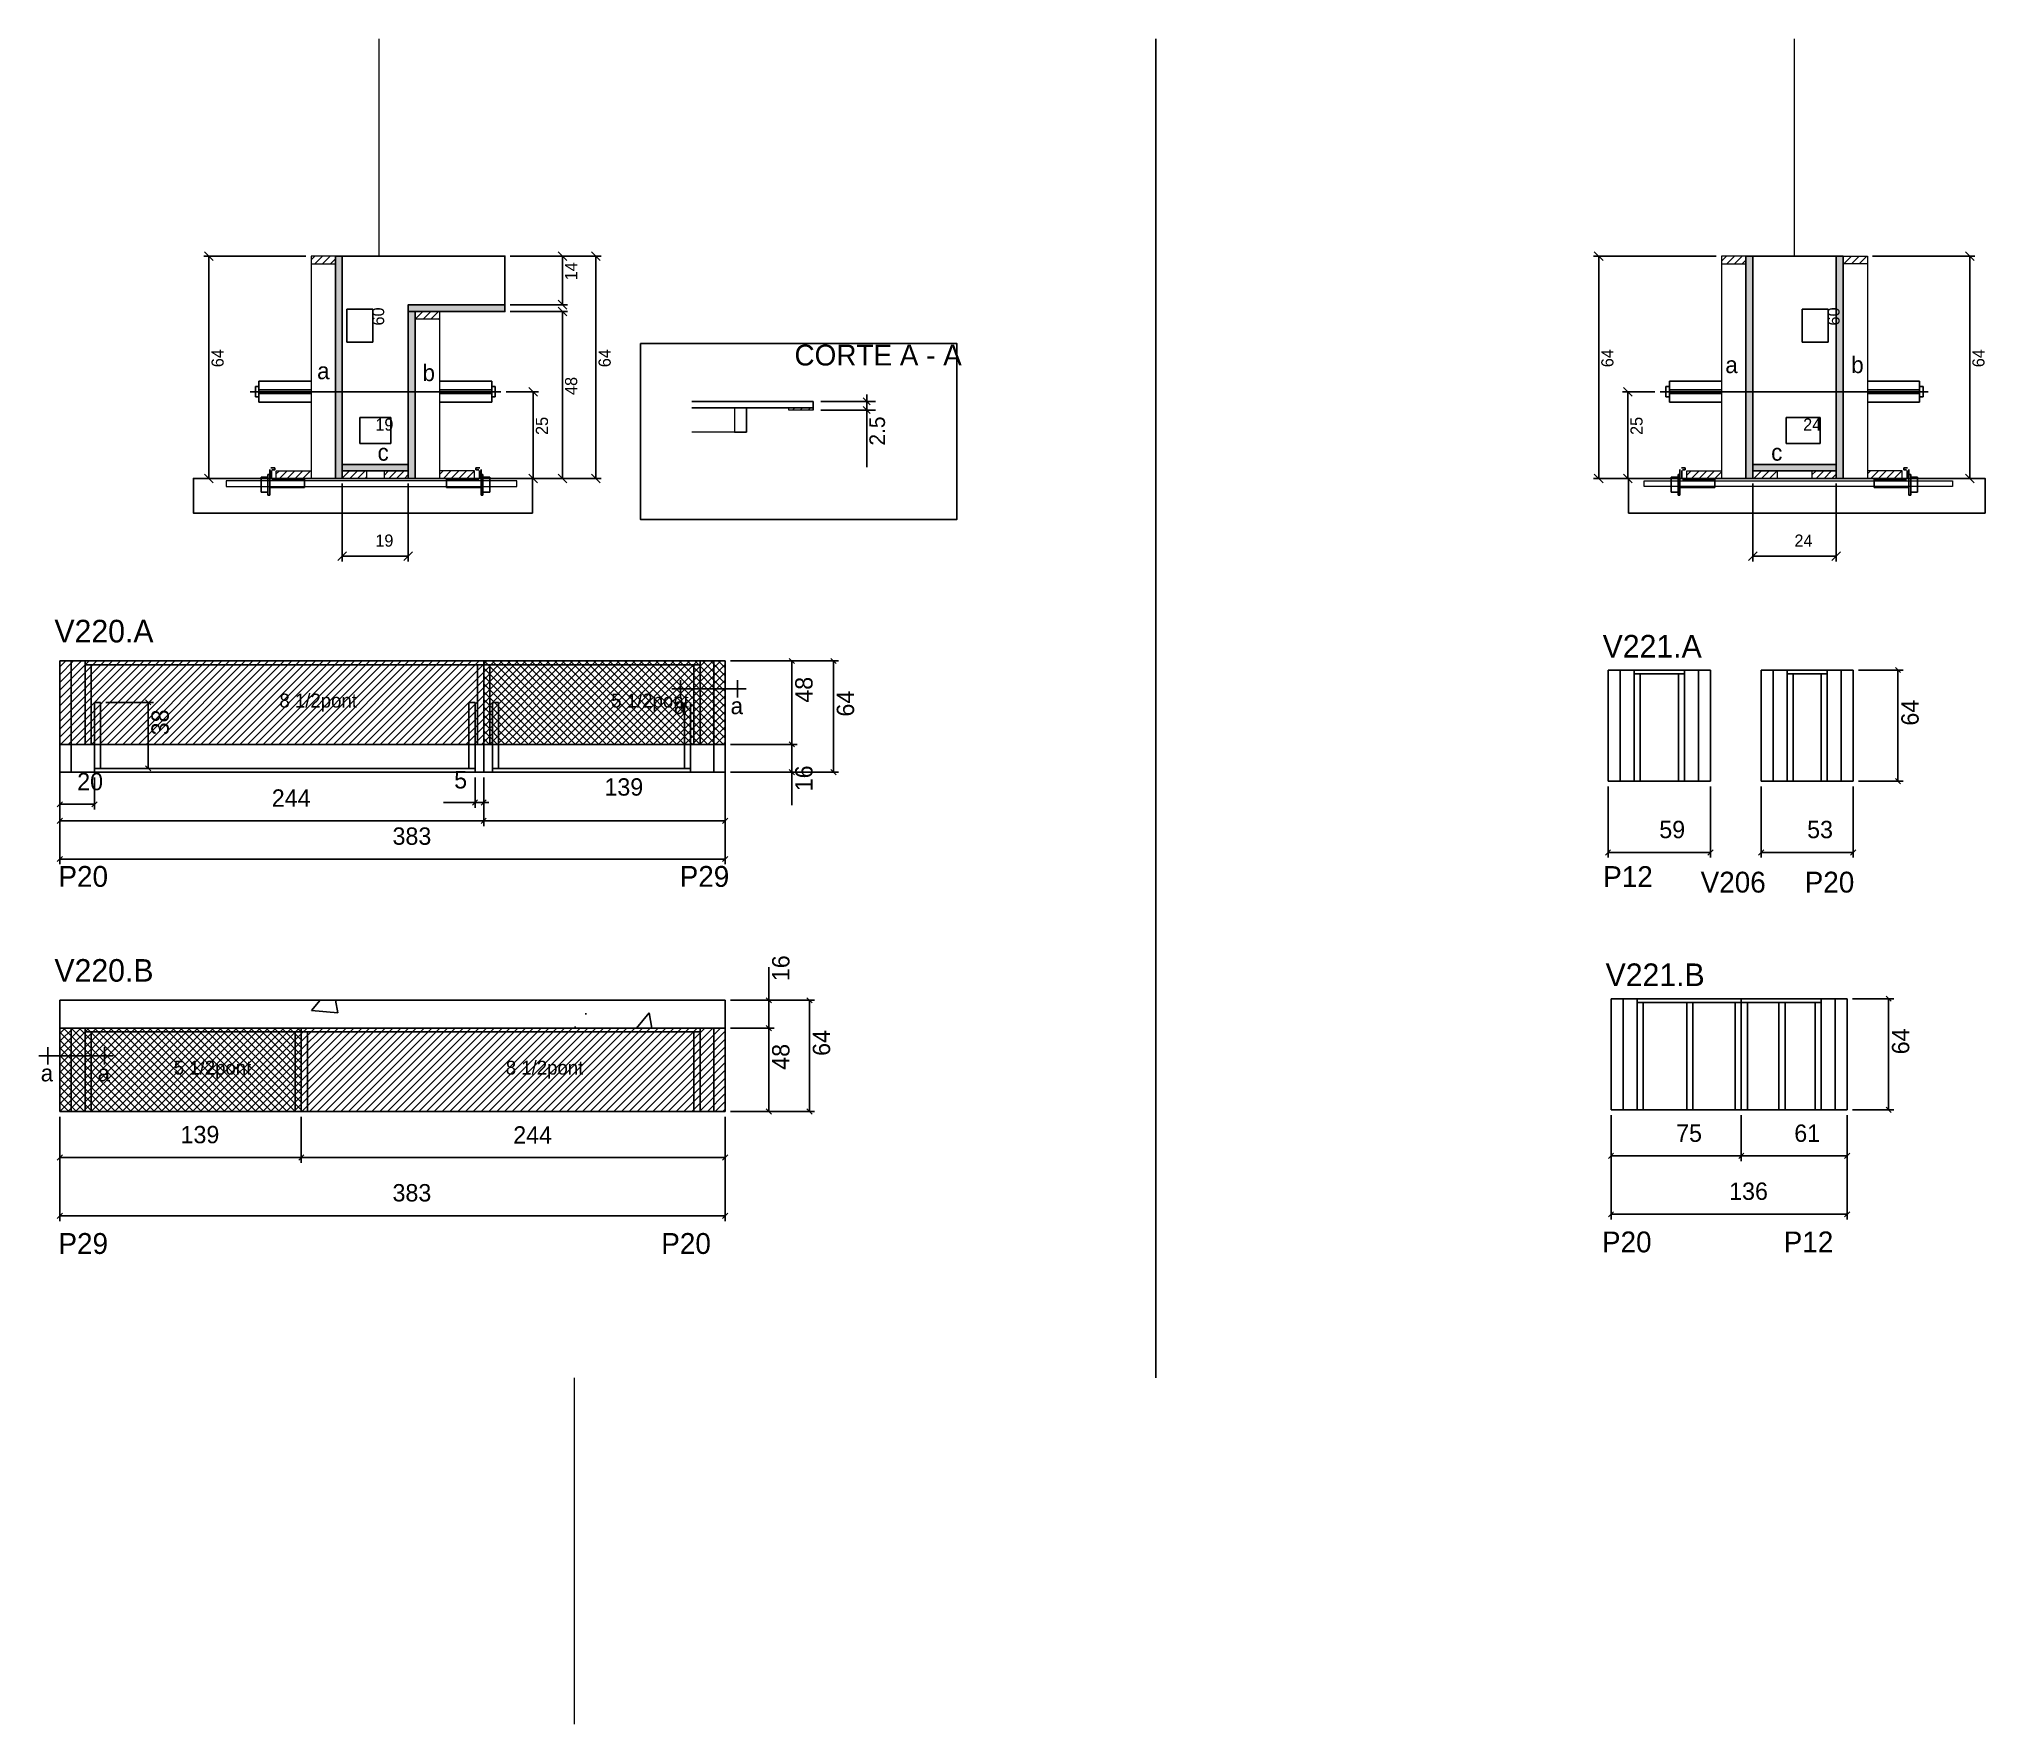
# Model space of a CAD drawing. Header units: metres. Extents: x 6009 to 7129, y 6005 to 6975.
import ezdxf

# ---------------------------------------------------------------- set-up
doc = ezdxf.new("R2010")
doc.units = ezdxf.units.M
for name, color, linetype in [('5', 7, 'Continuous'), ('barrote', 7, 'Continuous'), ('CONCRETO', 7, 'Continuous'), ('COTA', 7, 'Continuous'), ('Cota Seção (2x)', 7, 'Continuous'), ('Cotas', 7, 'Continuous'), ('detalhes', 7, 'Continuous'), ('Hachura', 7, 'Continuous'), ('Madeira', 7, 'Continuous'), ('NOMENCLATURA', 7, 'Continuous'), ('Painéis', 7, 'Continuous'), ('presilha', 7, 'Continuous'), ('REAPROVEITAMENTO', 7, 'Continuous'), ('SARR_2.2x7', 7, 'Continuous'), ('SARR_3.5x7', 7, 'Continuous'), ('SARRAFO DE PRESSAO', 7, 'Continuous'), ('SCO-___-LAJ', 7, 'Continuous'), ('TENSOR', 7, 'Continuous'), ('texto', 7, 'Continuous'), ('TEXTO PILAR', 7, 'Continuous'), ('Texto Seção', 7, 'Continuous')]:
    doc.layers.add(name, color=color, linetype=linetype)

msp = doc.modelspace()

# ---------------------------------------------------------------- hatches: boundary and pattern name
at = {"layer": 'COTA'}
h = msp.add_hatch(dxfattribs=at)
h.set_pattern_fill('AR-CONC')
h.paths.add_polyline_path([(6403.9, 6405.7), (6403.9, 6421.7), (6020.9, 6421.7), (6020.9, 6405.7), (6403.9, 6405.7)])
at = {"layer": 'Hachura'}
h = msp.add_hatch(dxfattribs=at)
h.set_pattern_fill('ANSI31')
h.paths.add_polyline_path([(6179.5, 6845.7), (6179.5, 6850.1), (6165.5, 6850.1), (6165.5, 6845.7), (6179.5, 6845.7)])
h = msp.add_hatch(color=7, dxfattribs=at)
h.dxf.hatch_style = 1
h.paths.add_polyline_path([(6179.5, 6850.1), (6183.5, 6850.1), (6183.5, 6722.1), (6179.5, 6722.1), (6179.5, 6850.1)])
h = msp.add_hatch(dxfattribs=at)
h.set_pattern_fill('ANSI31')
h.paths.add_polyline_path([(6991.4, 6845.7), (6991.4, 6850.1), (6977.4, 6850.1), (6977.4, 6845.7), (6991.4, 6845.7)])
h = msp.add_hatch(color=7, dxfattribs=at)
h.dxf.hatch_style = 1
h.paths.add_polyline_path([(6991.4, 6850.1), (6995.4, 6850.1), (6995.4, 6722.1), (6991.4, 6722.1), (6991.4, 6850.1)])
h = msp.add_hatch(color=7, dxfattribs=at)
h.dxf.hatch_style = 1
h.paths.add_polyline_path([(7047.4, 6850.1), (7043.4, 6850.1), (7043.4, 6722.1), (7047.4, 6722.1), (7047.4, 6850.1)])
h = msp.add_hatch(dxfattribs=at)
h.set_pattern_fill('ANSI31')
h.paths.add_polyline_path([(7047.4, 6845.7), (7047.4, 6850.1), (7061.4, 6850.1), (7061.4, 6845.7), (7047.4, 6845.7)])
h = msp.add_hatch(color=7, dxfattribs=at)
h.dxf.hatch_style = 1
h.paths.add_polyline_path([(6225.5, 6822.1), (6221.5, 6822.1), (6221.5, 6722.1), (6225.5, 6722.1), (6225.5, 6822.1)])
h = msp.add_hatch(color=7, dxfattribs=at)
h.dxf.hatch_style = 1
h.paths.add_polyline_path([(6221.5, 6818.1), (6221.5, 6822.1), (6277.1, 6822.1), (6277.1, 6818.1), (6221.5, 6818.1)])
h = msp.add_hatch(dxfattribs=at)
h.set_pattern_fill('ANSI31')
h.paths.add_polyline_path([(6225.5, 6813.7), (6225.5, 6818.1), (6239.5, 6818.1), (6239.5, 6813.7), (6225.5, 6813.7)])
h = msp.add_hatch(dxfattribs=at)
h.set_pattern_fill('ANSI31')
h.paths.add_polyline_path([(6440.6, 6762.8), (6440.6, 6761.4), (6454.5, 6761.4), (6454.5, 6762.8), (6440.6, 6762.8)])
h = msp.add_hatch(dxfattribs=at)
h.set_pattern_fill('ANSI31')
h.paths.add_polyline_path([(6145.5, 6722.1), (6145.5, 6726.5), (6165.5, 6726.5), (6165.5, 6722.1), (6145.5, 6722.1)])
h = msp.add_hatch(color=7, dxfattribs=at)
h.dxf.hatch_style = 1
h.paths.add_polyline_path([(6183.5, 6726.5), (6183.5, 6730.1), (6221.5, 6730.1), (6221.5, 6726.5), (6183.5, 6726.5)])
h = msp.add_hatch(dxfattribs=at)
h.set_pattern_fill('ANSI31')
h.paths.add_polyline_path([(6183.5, 6722.1), (6183.5, 6726.5), (6197.5, 6726.5), (6197.5, 6722.1), (6183.5, 6722.1)])
h = msp.add_hatch(dxfattribs=at)
h.set_pattern_fill('ANSI31')
h.paths.add_polyline_path([(6221.5, 6722.1), (6221.5, 6726.5), (6207.5, 6726.5), (6207.5, 6722.1), (6221.5, 6722.1)])
h = msp.add_hatch(dxfattribs=at)
h.set_pattern_fill('ANSI31')
h.paths.add_polyline_path([(6259.5, 6722.1), (6259.5, 6726.5), (6239.5, 6726.5), (6239.5, 6722.1), (6259.5, 6722.1)])
h = msp.add_hatch(dxfattribs=at)
h.set_pattern_fill('ANSI31')
h.paths.add_polyline_path([(6957.4, 6722.1), (6957.4, 6726.5), (6977.4, 6726.5), (6977.4, 6722.1), (6957.4, 6722.1)])
h = msp.add_hatch(color=7, dxfattribs=at)
h.dxf.hatch_style = 1
h.paths.add_polyline_path([(7043.4, 6726.5), (7043.4, 6730.1), (6995.4, 6730.1), (6995.4, 6726.5), (7043.4, 6726.5)])
h = msp.add_hatch(dxfattribs=at)
h.set_pattern_fill('ANSI31')
h.paths.add_polyline_path([(6995.4, 6722.1), (6995.4, 6726.5), (7009.4, 6726.5), (7009.4, 6722.1), (6995.4, 6722.1)])
h = msp.add_hatch(dxfattribs=at)
h.set_pattern_fill('ANSI31')
h.paths.add_polyline_path([(7043.4, 6722.1), (7043.4, 6726.5), (7029.4, 6726.5), (7029.4, 6722.1), (7043.4, 6722.1)])
h = msp.add_hatch(dxfattribs=at)
h.set_pattern_fill('ANSI31')
h.paths.add_polyline_path([(7081.4, 6722.1), (7081.4, 6726.5), (7061.4, 6726.5), (7061.4, 6722.1), (7081.4, 6722.1)])
at = {"layer": 'REAPROVEITAMENTO'}
h = msp.add_hatch(dxfattribs=at)
h.set_pattern_fill('ANSI31')
h.paths.add_polyline_path([(6264.9, 6617), (6020.9, 6617), (6020.9, 6569), (6264.9, 6569), (6264.9, 6617)])
h = msp.add_hatch(dxfattribs=at)
h.set_pattern_fill('ANSI37')
h.paths.add_polyline_path([(6403.9, 6617), (6264.9, 6617), (6264.9, 6569), (6403.9, 6569), (6403.9, 6617)])
h = msp.add_hatch(dxfattribs=at)
h.set_pattern_fill('ANSI37')
h.paths.add_polyline_path([(6020.9, 6357.7), (6159.9, 6357.7), (6159.9, 6405.7), (6020.9, 6405.7), (6020.9, 6357.7)])
h = msp.add_hatch(dxfattribs=at)
h.set_pattern_fill('ANSI31')
h.paths.add_polyline_path([(6159.9, 6357.7), (6403.9, 6357.7), (6403.9, 6405.7), (6159.9, 6405.7), (6159.9, 6357.7), (6159.9, 6357.7)])

# ---------------------------------------------------------------- linework, layer by layer
at = {"color": 7, "lineweight": 25}
for p, q in [((6135.5, 6778), (6135.5, 6766)), ((6135.5, 6778), (6165.5, 6778)), ((6269.5, 6778), (6239.5, 6778)), ((6269.5, 6778), (6269.5, 6766)), ((6947.4, 6778), (6947.4, 6766)), ((6947.4, 6778), (6977.4, 6778)), ((7091.4, 6778), (7061.4, 6778)), ((7091.4, 6778), (7091.4, 6766)), ((6133.5, 6775), (6133.5, 6769)), ((6135.5, 6775), (6133.5, 6775)), ((6135.5, 6769), (6133.5, 6769)), ((6165.5, 6773), (6135.5, 6773)), ((6165.5, 6771), (6135.5, 6771)), ((6239.5, 6773), (6269.5, 6773)), ((6239.5, 6771), (6269.5, 6771)), ((6271.5, 6775), (6269.5, 6775)), ((6269.5, 6769), (6271.5, 6769)), ((6271.5, 6775), (6271.5, 6769)), ((6945.4, 6775), (6945.4, 6769)), ((6945.4, 6775), (6947.4, 6775)), ((6947.4, 6769), (6945.4, 6769)), ((6977.4, 6773), (6947.4, 6773)), ((6977.4, 6771), (6947.4, 6771)), ((7061.4, 6773), (7091.4, 6773)), ((7061.4, 6771), (7091.4, 6771)), ((7091.4, 6775), (7093.4, 6775)), ((7091.4, 6769), (7093.4, 6769)), ((7093.4, 6775), (7093.4, 6769)), ((6135.5, 6766), (6165.5, 6766)), ((6269.5, 6766), (6239.5, 6766)), ((6947.4, 6766), (6977.4, 6766)), ((7091.4, 6766), (7061.4, 6766))]:
    msp.add_line(p, q, dxfattribs=at)
at = {"layer": 'barrote', "color": 251, "lineweight": 25}
for points in [[(6293, 6702.1), (6097.8, 6702.1), (6097.8, 6722.1), (6293, 6722.1)], [(6923.9, 6702.1), (7129.1, 6702.1), (7129.1, 6722.1), (6923.9, 6722.1)]]:
    msp.add_lwpolyline(points, close=True, dxfattribs=at)
at = {"layer": 'CONCRETO', "color": 251, "lineweight": 25}
for points in [[(6277.1, 6822.1), (6277.1, 6850.1), (6183.5, 6850.1), (6183.5, 6822.1), (6183.5, 6822.1), (6183.5, 6730.1), (6221.5, 6730.1), (6221.5, 6822.1)], [(6995.4, 6850.1), (6995.4, 6850.1), (7043.4, 6850.1), (7043.4, 6822.1), (7043.4, 6822.1), (7043.4, 6730.1), (6995.4, 6730.1), (6995.4, 6850.1)]]:
    msp.add_lwpolyline(points, close=True, dxfattribs=at)
at = {"layer": 'COTA', "color": 241, "lineweight": 25}
for p, q in [((6651.7, 6975.1), (6651.7, 6204.3)), ((6020.9, 6405.7), (6020.9, 6421.7)), ((6020.9, 6421.7), (6403.9, 6421.7)), ((6403.9, 6421.7), (6403.9, 6405.7))]:
    msp.add_line(p, q, dxfattribs=at)
at = {"layer": 'COTA', "color": 4, "lineweight": 25}
for p, q in [((6162.5, 6850.1), (6103.7, 6850.1)), ((6106.7, 6722.1), (6106.7, 6850.1)), ((6280.1, 6850.1), (6332.5, 6850.1)), ((6280.1, 6850.1), (6313.2, 6850.1)), ((6310.2, 6850.1), (6310.2, 6822.1)), ((6329.5, 6722.1), (6329.5, 6850.1)), ((6974.4, 6850.1), (6903.7, 6850.1)), ((6906.7, 6850.1), (6906.7, 6722.1)), ((7064.4, 6850.1), (7123.3, 6850.1)), ((7120.3, 6722.1), (7120.3, 6850.1)), ((6280.1, 6822.1), (6313.2, 6822.1)), ((6280.1, 6818.1), (6313.2, 6818.1)), ((6310.2, 6818.1), (6310.2, 6722.1)), ((6277.8, 6772), (6296.4, 6772)), ((6293.4, 6772), (6293.4, 6722.1)), ((6459, 6766.4), (6490.4, 6766.4)), ((6485.4, 6766.4), (6485.4, 6770.4)), ((6485.4, 6766.4), (6485.4, 6761.4)), ((6939.1, 6772), (6920.5, 6772)), ((6923.5, 6772), (6923.5, 6722.1)), ((6459, 6761.4), (6490.4, 6761.4)), ((6485.4, 6761.4), (6485.4, 6728.6)), ((6146.9, 6722.1), (6103.7, 6722.1)), ((6258.1, 6722.1), (6332.5, 6722.1)), ((6258.1, 6722.1), (6313.2, 6722.1)), ((6277.8, 6722.1), (6296.4, 6722.1)), ((6958.8, 6722.1), (6903.7, 6722.1)), ((6939.1, 6722.1), (6920.5, 6722.1)), ((7080, 6722.1), (7123.3, 6722.1)), ((6183.5, 6719.1), (6183.5, 6674.3)), ((6221.5, 6719.1), (6221.5, 6674.3)), ((6995.4, 6719.1), (6995.4, 6674.3)), ((7043.4, 6719.1), (7043.4, 6674.3)), ((6221.5, 6677.3), (6183.5, 6677.3)), ((6995.4, 6677.3), (7043.4, 6677.3)), ((6020.9, 6566), (6020.9, 6522)), ((6020.9, 6566), (6020.9, 6500)), ((6403.9, 6566), (6403.9, 6522)), ((6403.9, 6566), (6403.9, 6500)), ((6264.9, 6550), (6264.9, 6522)), ((6264.9, 6550), (6264.9, 6522)), ((6912.1, 6544.8), (6912.1, 6503.8)), ((6971.1, 6544.8), (6971.1, 6503.8)), ((7000.2, 6544.8), (7000.2, 6503.8)), ((7053.2, 6544.8), (7053.2, 6503.8)), ((6020.9, 6525), (6264.9, 6525)), ((6264.9, 6525), (6403.9, 6525)), ((6020.9, 6503), (6403.9, 6503)), ((6912.1, 6506.8), (6971.1, 6506.8)), ((7000.2, 6506.8), (7053.2, 6506.8)), ((6020.9, 6354.7), (6020.9, 6328.2)), ((6020.9, 6354.7), (6020.9, 6294.6)), ((6159.9, 6354.7), (6159.9, 6328.2)), ((6159.9, 6354.7), (6159.9, 6328.2)), ((6403.9, 6354.7), (6403.9, 6328.2)), ((6403.9, 6354.7), (6403.9, 6294.6)), ((6913.8, 6355.6), (6913.8, 6295.5)), ((7049.8, 6355.6), (7049.8, 6295.5)), ((6159.9, 6331.2), (6020.9, 6331.2)), ((6403.9, 6331.2), (6159.9, 6331.2)), ((6403.9, 6297.6), (6020.9, 6297.6)), ((7049.8, 6298.5), (6913.8, 6298.5))]:
    msp.add_line(p, q, dxfattribs=at)
at = {"layer": 'COTA', "color": 0, "lineweight": 25}
for p, q in [((6022.4, 6526.5), (6019.4, 6523.5)), ((6263.4, 6523.5), (6266.4, 6526.5)), ((6266.4, 6526.5), (6263.4, 6523.5)), ((6402.4, 6523.5), (6405.4, 6526.5)), ((6022.4, 6504.5), (6019.4, 6501.5)), ((6402.4, 6501.5), (6405.4, 6504.5)), ((6913.6, 6508.3), (6910.6, 6505.3)), ((6969.6, 6505.3), (6972.6, 6508.3)), ((7001.7, 6508.3), (6998.7, 6505.3)), ((7051.7, 6505.3), (7054.7, 6508.3)), ((6022.4, 6332.7), (6019.4, 6329.7)), ((6161.4, 6332.7), (6158.4, 6329.7)), ((6158.4, 6329.7), (6161.4, 6332.7)), ((6402.4, 6329.7), (6405.4, 6332.7)), ((6022.4, 6299.1), (6019.4, 6296.1)), ((6402.4, 6296.1), (6405.4, 6299.1)), ((6915.3, 6300), (6912.3, 6297)), ((7048.3, 6297), (7051.3, 6300))]:
    msp.add_line(p, q, dxfattribs=at)
for points in [[(6109.2, 6847.6), (6104.2, 6852.6)], [(6312.7, 6847.6), (6307.7, 6852.6)], [(6332, 6847.6), (6327, 6852.6)], [(6909.2, 6847.6), (6904.2, 6852.6)], [(7122.8, 6847.6), (7117.8, 6852.6)], [(6307.7, 6824.6), (6312.7, 6819.6)], [(6312.7, 6815.6), (6307.7, 6820.6)], [(6295.9, 6769.5), (6290.9, 6774.5)], [(6483.4, 6768.4), (6487.4, 6764.4)], [(6926, 6769.5), (6921, 6774.5)], [(6487.4, 6759.4), (6483.4, 6763.4)], [(6104.2, 6724.6), (6109.2, 6719.6)], [(6290.9, 6724.6), (6295.9, 6719.6)], [(6307.7, 6724.6), (6312.7, 6719.6)], [(6327, 6724.6), (6332, 6719.6)], [(6904.2, 6724.6), (6909.2, 6719.6)], [(6921, 6724.6), (6926, 6719.6)], [(7117.8, 6724.6), (7122.8, 6719.6)], [(6186, 6679.8), (6181, 6674.8)], [(6219, 6674.8), (6224, 6679.8)], [(6997.9, 6679.8), (6992.9, 6674.8)], [(7040.9, 6674.8), (7045.9, 6679.8)]]:
    msp.add_lwpolyline(points, dxfattribs=at)
at = {"layer": 'Cota Seção (2x)', "color": 180, "lineweight": 25}
for p, q in [((6201.1, 6819.6), (6186.1, 6819.6)), ((6186.1, 6819.6), (6186.1, 6800.6)), ((6201.1, 6800.6), (6201.1, 6819.6)), ((7038.9, 6819.6), (7023.9, 6819.6)), ((7023.9, 6819.6), (7023.9, 6800.6)), ((7038.9, 6800.6), (7038.9, 6819.6)), ((6186.1, 6800.6), (6201.1, 6800.6)), ((7023.9, 6800.6), (7038.9, 6800.6)), ((6211.5, 6757.1), (6193.5, 6757.1)), ((6193.5, 6757.1), (6193.5, 6742.1)), ((6211.5, 6742.1), (6211.5, 6757.1)), ((7034.2, 6757.1), (7014.6, 6757.1)), ((7014.6, 6757.1), (7014.6, 6742.1)), ((7034.2, 6742.1), (7034.2, 6757.1)), ((6193.5, 6742.1), (6211.5, 6742.1)), ((7014.6, 6742.1), (7034.2, 6742.1))]:
    msp.add_line(p, q, dxfattribs=at)
at = {"layer": 'Cotas', "color": 1, "lineweight": 25}
msp.add_lwpolyline([(6355.2, 6799.8), (6537.2, 6799.8), (6537.2, 6698.4), (6355.2, 6698.4)], close=True, dxfattribs=at)
at = {"layer": 'Madeira', "color": 126, "lineweight": 18}
for points in [[(6179.5, 6845.7), (6179.5, 6850.1), (6165.5, 6850.1), (6165.5, 6845.7)], [(6179.5, 6850.1), (6165.5, 6850.1), (6165.5, 6722.1), (6179.5, 6722.1)], [(6991.4, 6845.7), (6991.4, 6850.1), (6977.4, 6850.1), (6977.4, 6845.7)], [(6991.4, 6850.1), (6977.4, 6850.1), (6977.4, 6722.1), (6991.4, 6722.1)], [(7047.4, 6845.7), (7047.4, 6850.1), (7061.4, 6850.1), (7061.4, 6845.7)], [(7047.4, 6850.1), (7061.4, 6850.1), (7061.4, 6722.1), (7047.4, 6722.1)], [(6225.5, 6813.7), (6225.5, 6818.1), (6239.5, 6818.1), (6239.5, 6813.7)], [(6225.5, 6818.1), (6239.5, 6818.1), (6239.5, 6722.1), (6225.5, 6722.1)], [(6416.2, 6748.8), (6416.2, 6762.8), (6409.2, 6762.8), (6409.2, 6748.8)], [(6440.6, 6762.8), (6454.5, 6762.8), (6454.5, 6761.4), (6440.6, 6761.4)], [(6145.5, 6722.1), (6145.5, 6726.5), (6165.5, 6726.5), (6165.5, 6722.1)], [(6183.5, 6722.1), (6183.5, 6726.5), (6197.5, 6726.5), (6197.5, 6722.1)], [(6221.5, 6722.1), (6221.5, 6726.5), (6207.5, 6726.5), (6207.5, 6722.1)], [(6259.5, 6722.1), (6259.5, 6726.5), (6239.5, 6726.5), (6239.5, 6722.1)], [(6957.4, 6722.1), (6957.4, 6726.5), (6977.4, 6726.5), (6977.4, 6722.1)], [(6995.4, 6722.1), (6995.4, 6726.5), (7009.4, 6726.5), (7009.4, 6722.1)], [(7043.4, 6722.1), (7043.4, 6726.5), (7029.4, 6726.5), (7029.4, 6722.1)], [(7081.4, 6722.1), (7081.4, 6726.5), (7061.4, 6726.5), (7061.4, 6722.1)]]:
    msp.add_lwpolyline(points, close=True, dxfattribs=at)
msp.add_lwpolyline([(6416.2, 6762.8), (6416.2, 6748.8), (6384.7, 6748.8)], dxfattribs=at)
at = {"layer": 'NOMENCLATURA', "color": 7, "lineweight": 25}
for p, q in [((6373.2, 6601), (6416, 6601)), ((6378.2, 6606), (6378.2, 6596)), ((6411, 6606), (6411, 6596)), ((6051.6, 6389.7), (6008.9, 6389.7)), ((6013.9, 6394.7), (6013.9, 6384.7)), ((6046.6, 6394.7), (6046.6, 6384.7))]:
    msp.add_line(p, q, dxfattribs=at)
at = {"layer": 'Painéis', "color": 200, "lineweight": 25}
for p, q in [((6454.5, 6766.4), (6384.7, 6766.4)), ((6454.5, 6766.4), (6454.5, 6761.4)), ((6454.5, 6762.8), (6384.7, 6762.8)), ((6020.9, 6617), (6403.9, 6617)), ((6020.9, 6569), (6020.9, 6617)), ((6264.9, 6569), (6264.9, 6617)), ((6403.9, 6569), (6403.9, 6617)), ((6912.1, 6611.8), (6971.1, 6611.8)), ((6912.1, 6547.8), (6912.1, 6611.8)), ((6971.1, 6547.8), (6971.1, 6611.8)), ((7000.2, 6611.8), (7053.2, 6611.8)), ((7000.2, 6547.8), (7000.2, 6611.8)), ((7053.2, 6547.8), (7053.2, 6611.8)), ((6020.9, 6569), (6403.9, 6569)), ((6020.9, 6553), (6020.9, 6569)), ((6264.9, 6569), (6264.9, 6553)), ((6403.9, 6569), (6403.9, 6553)), ((6020.9, 6553), (6403.9, 6553)), ((6912.1, 6547.8), (6971.1, 6547.8)), ((7000.2, 6547.8), (7053.2, 6547.8)), ((7049.8, 6422.6), (6913.8, 6422.6)), ((6913.8, 6358.6), (6913.8, 6422.6)), ((6988.8, 6358.6), (6988.8, 6422.6)), ((7049.8, 6358.6), (7049.8, 6422.6)), ((6403.9, 6405.7), (6020.9, 6405.7)), ((6020.9, 6357.7), (6020.9, 6405.7)), ((6159.9, 6357.7), (6159.9, 6405.7)), ((6403.9, 6357.7), (6403.9, 6405.7)), ((6403.9, 6357.7), (6020.9, 6357.7)), ((7049.8, 6358.6), (6913.8, 6358.6))]:
    msp.add_line(p, q, dxfattribs=at)
at = {"layer": 'Painéis', "color": 4, "lineweight": 25}
for p, q in [((6406.9, 6617), (6445.3, 6617)), ((6406.9, 6617), (6469.2, 6617)), ((6442.3, 6569), (6442.3, 6617)), ((6466.2, 6617), (6466.2, 6553)), ((7056.2, 6611.8), (7082, 6611.8)), ((7079, 6547.8), (7079, 6611.8)), ((6047.4, 6593.2), (6074.8, 6593.2)), ((6071.8, 6593.2), (6071.8, 6555.2)), ((6406.9, 6569), (6445.3, 6569)), ((6406.9, 6569), (6445.3, 6569)), ((6442.3, 6569), (6442.3, 6553)), ((6047.4, 6555.2), (6074.8, 6555.2)), ((6020.9, 6550), (6020.9, 6531.5)), ((6040.9, 6550), (6040.9, 6531.5)), ((6259.9, 6550), (6259.9, 6532.5)), ((6264.9, 6550), (6264.9, 6532.5)), ((6406.9, 6553), (6445.3, 6553)), ((6406.9, 6553), (6469.2, 6553)), ((6442.3, 6553), (6442.3, 6534)), ((7056.2, 6547.8), (7082, 6547.8)), ((6020.9, 6534.5), (6040.9, 6534.5)), ((6259.9, 6535.5), (6241.8, 6535.5)), ((6264.9, 6535.5), (6259.9, 6535.5)), ((6264.9, 6535.5), (6267.9, 6535.5)), ((6429, 6421.7), (6429, 6440.7)), ((6406.9, 6421.7), (6432, 6421.7)), ((6406.9, 6421.7), (6455.4, 6421.7)), ((6429, 6405.7), (6429, 6421.7)), ((6452.4, 6421.7), (6452.4, 6357.7)), ((7052.8, 6422.6), (7076.6, 6422.6)), ((7073.6, 6422.6), (7073.6, 6358.6)), ((6406.9, 6405.7), (6432, 6405.7)), ((6406.9, 6405.7), (6432, 6405.7)), ((6429, 6405.7), (6429, 6357.7)), ((6406.9, 6357.7), (6432, 6357.7)), ((6406.9, 6357.7), (6455.4, 6357.7)), ((6913.8, 6355.6), (6913.8, 6329.1)), ((6988.8, 6355.6), (6988.8, 6329.1)), ((6988.8, 6355.6), (6988.8, 6329.1)), ((7049.8, 6355.6), (7049.8, 6329.1)), ((7052.8, 6358.6), (7076.6, 6358.6)), ((6913.8, 6332.1), (6988.8, 6332.1)), ((6988.8, 6332.1), (7049.8, 6332.1))]:
    msp.add_line(p, q, dxfattribs=at)
at = {"layer": 'Painéis', "color": 0, "lineweight": 25}
for p, q in [((6443.8, 6615.5), (6440.8, 6618.5)), ((6467.7, 6615.5), (6464.7, 6618.5)), ((7080.5, 6610.3), (7077.5, 6613.3)), ((6073.3, 6591.7), (6070.3, 6594.7)), ((6440.8, 6570.5), (6443.8, 6567.5)), ((6443.8, 6567.5), (6440.8, 6570.5)), ((6070.3, 6556.7), (6073.3, 6553.7)), ((6440.8, 6554.5), (6443.8, 6551.5)), ((6464.7, 6554.5), (6467.7, 6551.5)), ((7077.5, 6549.3), (7080.5, 6546.3)), ((6022.4, 6536), (6019.4, 6533)), ((6039.4, 6533), (6042.4, 6536)), ((6258.4, 6534), (6261.4, 6537)), ((6266.4, 6537), (6263.4, 6534)), ((6430.5, 6420.2), (6427.5, 6423.2)), ((6453.9, 6420.2), (6450.9, 6423.2)), ((7075.1, 6421.1), (7072.1, 6424.1)), ((6430.5, 6404.2), (6427.5, 6407.2)), ((6427.5, 6407.2), (6430.5, 6404.2)), ((6427.5, 6359.2), (6430.5, 6356.2)), ((6450.9, 6359.2), (6453.9, 6356.2)), ((7072.1, 6360.1), (7075.1, 6357.1)), ((6915.3, 6333.6), (6912.3, 6330.6)), ((6987.3, 6330.6), (6990.3, 6333.6)), ((6990.3, 6333.6), (6987.3, 6330.6)), ((7048.3, 6330.6), (7051.3, 6333.6))]:
    msp.add_line(p, q, dxfattribs=at)
at = {"layer": 'Painéis', "color": 200, "lineweight": 25}
for points in [[(6179.5, 6850.1), (6183.5, 6850.1), (6183.5, 6722.1), (6179.5, 6722.1)], [(6991.4, 6850.1), (6995.4, 6850.1), (6995.4, 6722.1), (6991.4, 6722.1)], [(7047.4, 6850.1), (7043.4, 6850.1), (7043.4, 6722.1), (7047.4, 6722.1)], [(6221.5, 6818.1), (6221.5, 6822.1), (6277.1, 6822.1), (6277.1, 6818.1)], [(6225.5, 6818.1), (6221.5, 6818.1), (6221.5, 6722.1), (6225.5, 6722.1)], [(6183.5, 6726.5), (6183.5, 6730.1), (6221.5, 6730.1), (6221.5, 6726.5)], [(7043.4, 6726.5), (7043.4, 6730.1), (6995.4, 6730.1), (6995.4, 6726.5)]]:
    msp.add_lwpolyline(points, close=True, dxfattribs=at)
at = {"layer": 'presilha', "color": 1, "lineweight": 25}
for p, q in [((6136.7, 6722.8), (6140.7, 6722.8)), ((6136.7, 6722.8), (6136.7, 6714.1)), ((6140.7, 6724.4), (6141.7, 6724.4)), ((6140.7, 6712.4), (6140.7, 6724.4)), ((6140.7, 6722.8), (6140.7, 6714.1)), ((6141.7, 6721.2), (6141.7, 6727.3)), ((6141.7, 6724.4), (6141.7, 6712.4)), ((6144.7, 6728.1), (6142.4, 6728.1)), ((6142.7, 6721.8), (6142.7, 6726.7)), ((6144.7, 6727.1), (6143, 6727.1)), ((6144.7, 6728.1), (6144.7, 6727.1)), ((6260.4, 6728.1), (6260.4, 6727.1)), ((6260.4, 6728.1), (6262.6, 6728.1)), ((6260.4, 6727.1), (6262, 6727.1)), ((6262.4, 6721.8), (6262.4, 6726.7)), ((6263.4, 6721.2), (6263.4, 6727.3)), ((6264.4, 6724.4), (6263.4, 6724.4)), ((6263.4, 6724.4), (6263.4, 6712.4)), ((6264.4, 6712.4), (6264.4, 6724.4)), ((6268.4, 6722.8), (6264.4, 6722.8)), ((6264.4, 6722.8), (6264.4, 6714.1)), ((6268.4, 6722.8), (6268.4, 6714.1)), ((6948.5, 6722.8), (6952.5, 6722.8)), ((6948.5, 6722.8), (6948.5, 6714.1)), ((6952.5, 6724.4), (6953.5, 6724.4)), ((6952.5, 6712.4), (6952.5, 6724.4)), ((6952.5, 6722.8), (6952.5, 6714.1)), ((6953.5, 6721.2), (6953.5, 6727.3)), ((6953.5, 6724.4), (6953.5, 6712.4)), ((6956.5, 6728.1), (6954.3, 6728.1)), ((6954.5, 6721.8), (6954.5, 6726.7)), ((6956.5, 6727.1), (6954.9, 6727.1)), ((6956.5, 6728.1), (6956.5, 6727.1)), ((7082.3, 6728.1), (7082.3, 6727.1)), ((7082.3, 6728.1), (7084.5, 6728.1)), ((7082.3, 6727.1), (7083.9, 6727.1)), ((7084.3, 6721.8), (7084.3, 6726.7)), ((7085.3, 6721.2), (7085.3, 6727.3)), ((7086.3, 6724.4), (7085.3, 6724.4)), ((7085.3, 6724.4), (7085.3, 6712.4)), ((7086.3, 6712.4), (7086.3, 6724.4)), ((7090.3, 6722.8), (7086.3, 6722.8)), ((7086.3, 6722.8), (7086.3, 6714.1)), ((7090.3, 6722.8), (7090.3, 6714.1)), ((6140.7, 6714.1), (6136.7, 6714.1)), ((6141.7, 6712.4), (6140.7, 6712.4)), ((6161.7, 6716.8), (6141.7, 6716.8)), ((6161.7, 6721.4), (6143, 6721.4)), ((6161.7, 6721.4), (6161.7, 6716.8)), ((6243.4, 6721.4), (6243.4, 6716.8)), ((6243.4, 6721.4), (6262, 6721.4)), ((6243.4, 6716.8), (6263.4, 6716.8)), ((6263.4, 6712.4), (6264.4, 6712.4)), ((6264.4, 6714.1), (6268.4, 6714.1)), ((6952.5, 6714.1), (6948.5, 6714.1)), ((6953.5, 6712.4), (6952.5, 6712.4)), ((6973.5, 6716.8), (6953.5, 6716.8)), ((6973.5, 6721.4), (6954.9, 6721.4)), ((6973.5, 6721.4), (6973.5, 6716.8)), ((7065.3, 6721.4), (7065.3, 6716.8)), ((7065.3, 6721.4), (7083.9, 6721.4)), ((7065.3, 6716.8), (7085.3, 6716.8)), ((7085.3, 6712.4), (7086.3, 6712.4)), ((7086.3, 6714.1), (7090.3, 6714.1))]:
    msp.add_line(p, q, dxfattribs=at)
at = {"layer": 'SARR_2.2x7', "color": 40, "lineweight": 25}
for p, q in [((6027.5, 6569), (6027.5, 6617)), ((6035.5, 6614.8), (6264.9, 6614.8)), ((6264.9, 6614.8), (6389.4, 6614.8)), ((6397.4, 6569), (6397.4, 6617)), ((6919.1, 6547.8), (6919.1, 6611.8)), ((6927.1, 6609.6), (6956.1, 6609.6)), ((6964.1, 6547.8), (6964.1, 6611.8)), ((7007.2, 6547.8), (7007.2, 6611.8)), ((7015.2, 6609.6), (7038.2, 6609.6)), ((7046.2, 6547.8), (7046.2, 6611.8)), ((6027.5, 6569), (6027.5, 6553)), ((6397.4, 6569), (6397.4, 6553)), ((6040.9, 6555.2), (6259.9, 6555.2)), ((6383.9, 6555.2), (6269.9, 6555.2)), ((6920.8, 6358.6), (6920.8, 6422.6)), ((6988.8, 6420.4), (6928.8, 6420.4)), ((7034.8, 6420.4), (6988.8, 6420.4)), ((7042.8, 6358.6), (7042.8, 6422.6)), ((6027.5, 6357.7), (6027.5, 6405.7)), ((6159.9, 6403.5), (6035.5, 6403.5)), ((6389.4, 6403.5), (6159.9, 6403.5)), ((6397.4, 6357.7), (6397.4, 6405.7))]:
    msp.add_line(p, q, dxfattribs=at)
at = {"layer": 'SARR_3.5x7', "color": 81, "lineweight": 25}
for p, q in [((6035.5, 6617), (6035.5, 6569)), ((6039, 6614.8), (6039, 6569)), ((6261.4, 6614.8), (6261.4, 6569)), ((6264.9, 6614.8), (6264.9, 6569)), ((6268.4, 6614.8), (6268.4, 6569)), ((6385.9, 6614.8), (6385.9, 6569)), ((6389.4, 6617), (6389.4, 6569)), ((6927.1, 6611.8), (6927.1, 6547.8)), ((6930.6, 6609.6), (6930.6, 6547.8)), ((6952.6, 6609.6), (6952.6, 6547.8)), ((6956.1, 6611.8), (6956.1, 6547.8)), ((7015.2, 6611.8), (7015.2, 6547.8)), ((7018.7, 6609.6), (7018.7, 6547.8)), ((7034.7, 6609.6), (7034.7, 6547.8)), ((7038.2, 6611.8), (7038.2, 6547.8)), ((6040.9, 6593.2), (6040.9, 6553)), ((6044.4, 6593.2), (6040.9, 6593.2)), ((6044.4, 6593.2), (6044.4, 6555.2)), ((6256.4, 6593.2), (6256.4, 6555.2)), ((6256.4, 6593.2), (6259.9, 6593.2)), ((6259.9, 6593.2), (6259.9, 6553)), ((6269.9, 6593.2), (6269.9, 6553)), ((6273.4, 6593.2), (6269.9, 6593.2)), ((6273.4, 6593.2), (6273.4, 6555.2)), ((6380.4, 6593.2), (6380.4, 6555.2)), ((6383.9, 6593.2), (6383.9, 6553)), ((6261.4, 6569), (6264.9, 6569)), ((6264.9, 6569), (6268.4, 6569)), ((6928.8, 6422.6), (6928.8, 6358.6)), ((6932.3, 6420.4), (6932.3, 6358.6)), ((6957.5, 6420.4), (6957.5, 6358.6)), ((6961, 6420.4), (6961, 6358.6)), ((6985.3, 6420.4), (6985.3, 6358.6)), ((6988.8, 6420.4), (6988.8, 6358.6)), ((6992.3, 6420.4), (6992.3, 6358.6)), ((7010.5, 6420.4), (7010.5, 6358.6)), ((7014, 6420.4), (7014, 6358.6)), ((7031.3, 6420.4), (7031.3, 6358.6)), ((7034.8, 6422.6), (7034.8, 6358.6)), ((6035.5, 6405.7), (6035.5, 6357.7)), ((6039, 6403.5), (6039, 6357.7)), ((6156.4, 6403.5), (6156.4, 6357.7)), ((6159.9, 6403.5), (6159.9, 6357.7)), ((6163.4, 6403.5), (6163.4, 6357.7)), ((6385.9, 6403.5), (6385.9, 6357.7)), ((6389.4, 6405.7), (6389.4, 6357.7)), ((6159.9, 6357.7), (6156.4, 6357.7)), ((6163.4, 6357.7), (6159.9, 6357.7)), ((6928.8, 6358.6), (6932.3, 6358.6)), ((7034.8, 6358.6), (7031.3, 6358.6))]:
    msp.add_line(p, q, dxfattribs=at)
at = {"layer": 'SARRAFO DE PRESSAO', "color": 30, "lineweight": 9}
msp.add_line((6317.2, 6005.1), (6317.2, 6204.3), dxfattribs=at)
at = {"layer": 'SCO-___-LAJ', "color": 1, "lineweight": 0}
for points in [[(6284, 6720.7), (6116.7, 6720.7), (6116.7, 6717.5), (6284, 6717.5)], [(6932.9, 6720.7), (7110.3, 6720.7), (7110.3, 6717.5), (6932.9, 6717.5)]]:
    msp.add_lwpolyline(points, close=True, dxfattribs=at)
at = {"layer": 'TENSOR', "color": 3, "lineweight": 25}
for p, q in [((6130.5, 6772), (6274.8, 6772)), ((7096.4, 6772), (6942.1, 6772))]:
    msp.add_line(p, q, dxfattribs=at)
at = {"layer": 'Texto Seção', "color": 252, "lineweight": 15}
for p, q in [((6204.7, 6850.1), (6204.7, 6975.1)), ((7019.4, 6850.1), (7019.4, 6975.1))]:
    msp.add_line(p, q, dxfattribs=at)

# ---------------------------------------------------------------- texts
at = {"layer": '5', "color": 5, "lineweight": 25}
for s, p in [('P20', (6020.1, 6487)), ('P29', (6377.7, 6487)), ('P12', (6909.3, 6486.9)), ('V206', (6965.4, 6483.7)), ('P20', (7025.3, 6483.7)), ('P29', (6020.1, 6275.7)), ('P20', (6367.1, 6275.7)), ('P20', (6908.6, 6276.6)), ('P12', (7013.2, 6276.6))]:
    msp.add_text(s, height=12, rotation=0, dxfattribs=at).set_placement(p)
at = {"layer": 'COTA', "color": 1, "lineweight": 25}
for s, p in [('14', (6318.7, 6836.1)), ('64', (6115.2, 6786.1)), ('64', (6338, 6786.1)), ('64', (6915.2, 6786.1)), ('64', (7128.8, 6786.1)), ('48', (6318.7, 6770.1)), ('25', (6301.9, 6747.1)), ('25', (6932, 6747.1))]:
    msp.add_text(s, height=7, rotation=90, dxfattribs=at).set_placement(p)
at = {"layer": 'COTA', "color": 240, "lineweight": 25}
msp.add_text('2.5', height=9, rotation=90, dxfattribs=at).set_placement((6495.9, 6741))
at = {"layer": 'COTA', "color": 1, "lineweight": 25}
for s, p in [('19', (6202.5, 6682.8)), ('24', (7019.4, 6682.8))]:
    msp.add_text(s, height=7, dxfattribs=at).set_placement(p)
at = {"layer": 'COTA', "color": 240, "lineweight": 25}
for s, p in [('244', (6142.9, 6533.1)), ('139', (6334.4, 6539.5)), ('383', (6212.4, 6511.2)), ('59', (6941.6, 6515)), ('53', (7026.7, 6515)), ('139', (6090.4, 6339.4)), ('244', (6281.9, 6339.2)), ('383', (6212.4, 6305.9)), ('136', (6981.8, 6306.8))]:
    msp.add_text(s, height=10, dxfattribs=at).set_placement(p)
at = {"layer": 'Cota Seção (2x)', "color": 1, "lineweight": 25}
for p in [(6207.6, 6810.1), (7045.4, 6810.1)]:
    msp.add_text('60', height=7, rotation=90, dxfattribs=at).set_placement(p)
for s, p in [('19', (6202.5, 6749.6)), ('24', (7024.4, 6749.6))]:
    msp.add_text(s, height=7, dxfattribs=at).set_placement(p)
at = {"layer": 'detalhes', "color": 4, "lineweight": 25}
for s, p in [('a', (6979.6, 6782.7)), ('b', (7052.1, 6782.7)), ('a', (6169, 6779.2)), ('b', (6229.7, 6778.1)), ('c', (6203.8, 6732.3)), ('c', (7006, 6732.3)), ('a', (6374.2, 6586.4)), ('a', (6407, 6586.4)), ('a', (6009.9, 6375)), ('a', (6042.6, 6375))]:
    msp.add_text(s, height=9.6, dxfattribs=at).set_placement(p)
at = {"layer": 'Painéis', "color": 240, "lineweight": 25}
for s, p in [('48', (6454.2, 6593)), ('64', (6478.1, 6585)), ('38', (6083.6, 6574.2)), ('64', (7090.9, 6579.8)), ('16', (6454.2, 6542)), ('16', (6440.9, 6432.7)), ('64', (6464.3, 6389.7)), ('64', (7085.5, 6390.6)), ('48', (6440.9, 6381.7))]:
    msp.add_text(s, height=10, rotation=90, dxfattribs=at).set_placement(p)
for s, p in [('5', (6247.9, 6543.6)), ('20', (6030.9, 6542.6)), ('75', (6951.3, 6340.2)), ('61', (7019.3, 6340.2))]:
    msp.add_text(s, height=10, dxfattribs=at).set_placement(p)
at = {"layer": 'texto', "color": 2, "lineweight": 25}
for s, p in [('8 1/2pont', (6147.3, 6590.2)), ('5 1/2pont', (6338.3, 6590.2)), ('5 1/2pont', (6086.5, 6378.9)), ('8 1/2pont', (6277.6, 6378.9))]:
    msp.add_text(s, height=8, dxfattribs=at).set_placement(p)
at = {"layer": 'TEXTO PILAR', "color": 3, "lineweight": 15}
msp.add_text('CORTE A - A', height=12, dxfattribs=at).set_placement((6443.8, 6787.1))
at = {"layer": 'Texto Seção', "color": 7, "lineweight": 15}
for s, p in [('V220.A', (6017.8, 6627.7)), ('V221.A', (6909, 6619)), ('V220.B', (6017.8, 6432.4)), ('V221.B', (6910.7, 6429.9))]:
    msp.add_text(s, height=13, dxfattribs=at).set_placement(p)

doc.saveas('drawing.dxf')
